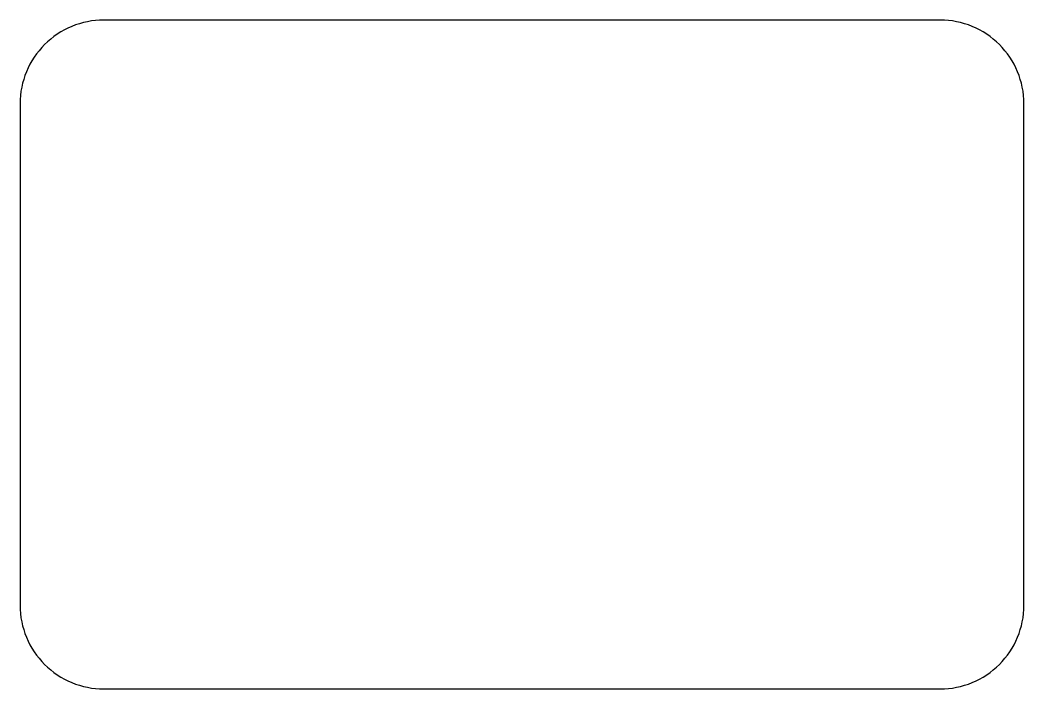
# Model space of a CAD drawing. Header units: millimetres. Extents: x -30.5 to 0, y -20.3 to 0.
import ezdxf

# ---------------------------------------------------------------- set-up
doc = ezdxf.new("R2010")
doc.units = ezdxf.units.MM
doc.layers.get('0').update_dxf_attribs({"linetype": 'CONTINUOUS'})

msp = doc.modelspace()

# ---------------------------------------------------------------- linework, layer by layer
msp.add_lwpolyline([(-30.48, -17.78, 0.414214), (-27.94, -20.32), (-2.54, -20.32, 0.414214), (0, -17.78), (0, -2.54, 0.414214), (-2.54, 0), (-27.94, 0, 0.414214), (-30.48, -2.54)], format="xyb", close=True)

doc.saveas('drawing.dxf')
